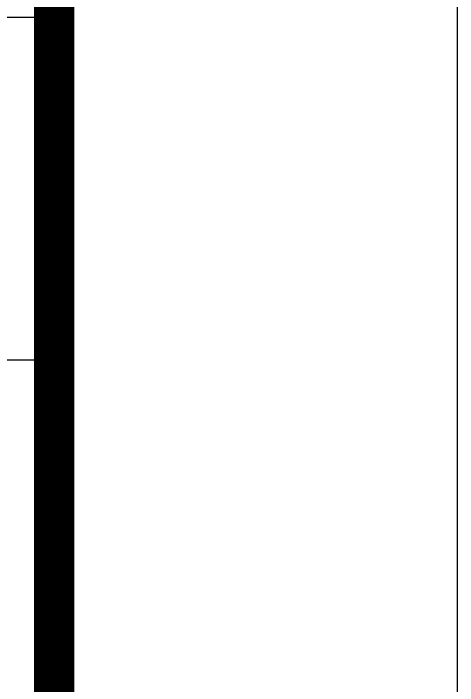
# Model space of a CAD drawing. Extents: x 32177600 to 32582346, y -189249 to 154687.
# Drawn here: x 32581245 to 32582346, y 68992 to 70659 of the extents above; entities that cross this region are included whole.
import ezdxf

# ---------------------------------------------------------------- set-up
doc = ezdxf.new("R2010")
doc.units = 0
doc.header["$LTSCALE"] = 1000
doc.header["$MEASUREMENT"] = 0
doc.layers.get('0').update_dxf_attribs({"linetype": 'CONTINUOUS'})
doc.layers.add('PUB_TITLE', color=4, linetype='CONTINUOUS')

# ---------------------------------------------------------------- blocks, each defined once
blk = doc.blocks.new('tk')
at = {"layer": 'PUB_TITLE'}
for p, q in [((31008732.1, -80366.2), (31014342.1, -80366.2)), ((31008732.1, -81216.2), (31014342.1, -81216.2))]:
    blk.add_line(p, q, dxfattribs=at)

msp = doc.modelspace()

# ---------------------------------------------------------------- linework, layer by layer
at = {"layer": 'PUB_TITLE'}
msp.add_lwpolyline([(32508046.3, 57327.6), (32582346.3, 57327.6), (32582346.3, 99327.6), (32508046.3, 99327.6)], close=True, dxfattribs=at)
at = {"layer": 'PUB_TITLE', "const_width": 100}
msp.add_lwpolyline([(32510546.3, 58327.6), (32581346.3, 58327.6), (32581346.3, 98327.6), (32510546.3, 98327.6)], close=True, dxfattribs=at)

# ---------------------------------------------------------------- block references
msp.add_blockref('tk', (1567004.1, 151016.1))
msp.add_blockref('tk', (1567004.1, 151016.1))

doc.saveas('drawing.dxf')
